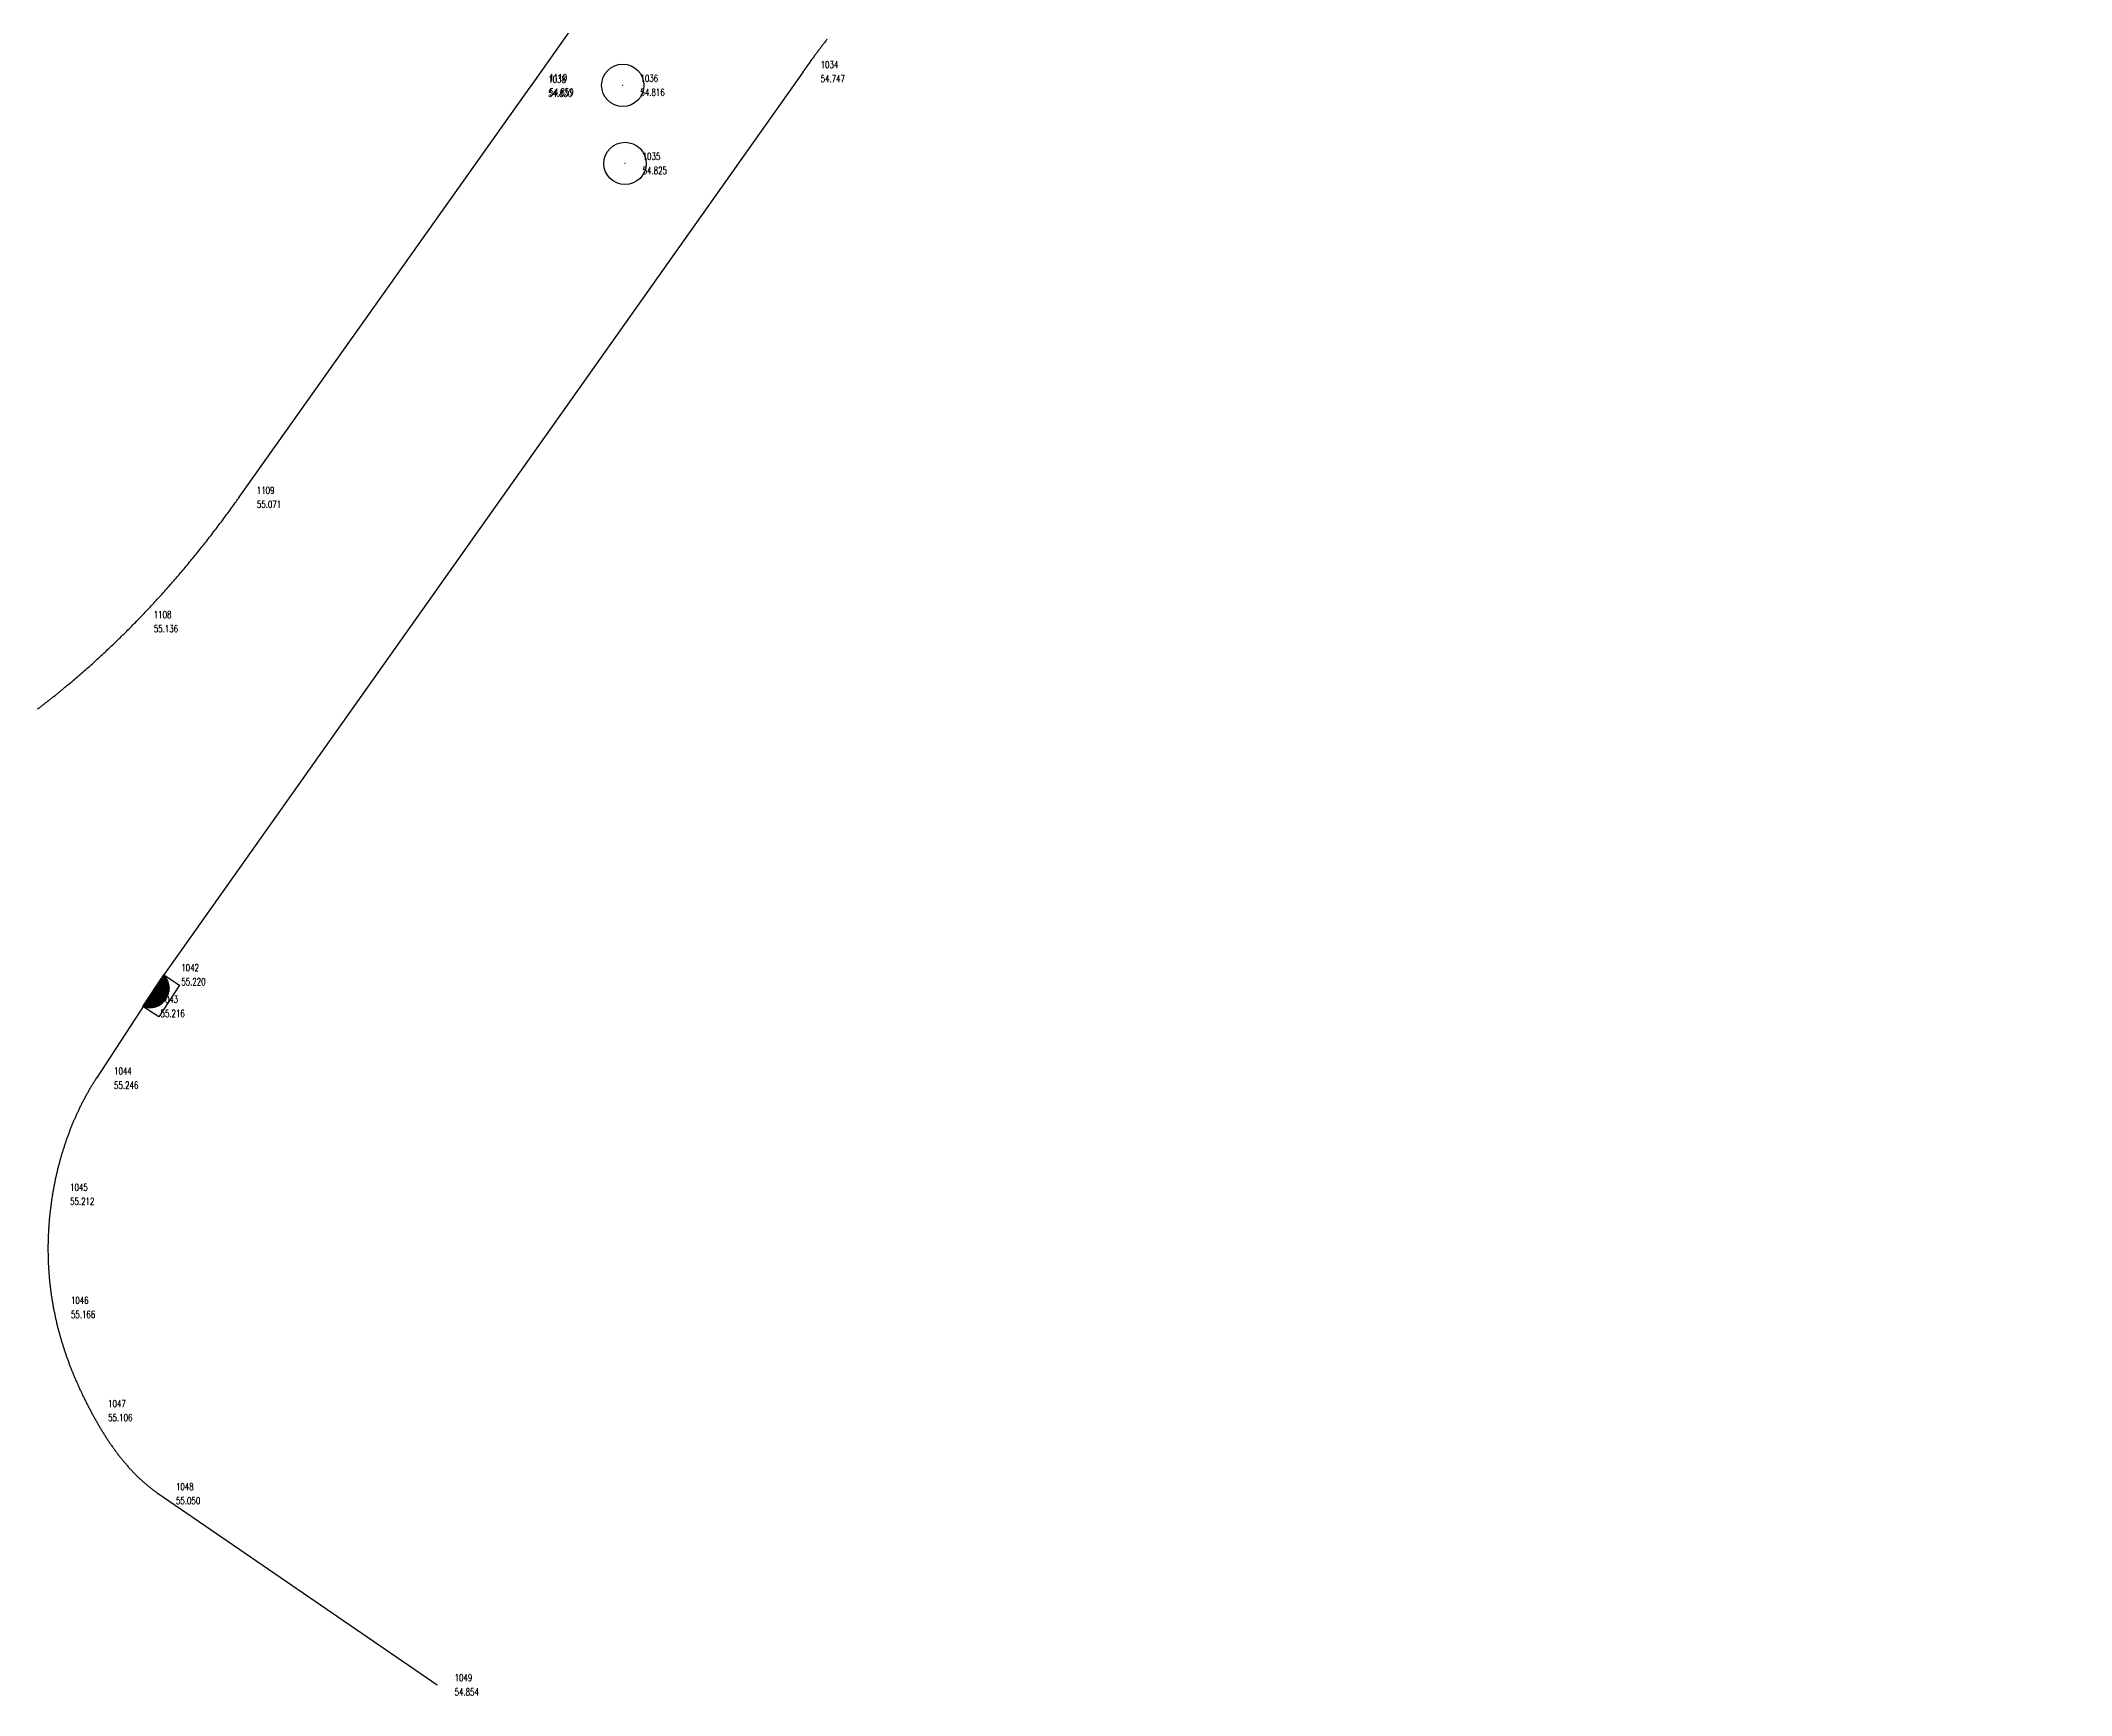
# Model space of a CAD drawing. Header units: millimetres. Extents: x 1351068 to 1351192, y 6240236 to 6240474.
# Drawn here: x 1351152.9 to 1351181.68, y 6240337.6 to 6240361.05 of the extents above; entities that cross this region are included whole.
import ezdxf
from ezdxf.enums import TextEntityAlignment as Align

# ---------------------------------------------------------------- set-up
doc = ezdxf.new("R2010")
doc.units = ezdxf.units.MM
for name, color, linetype, lineweight in [('0_Bordure', 7, 'Continuous', 30), ('0_EPLUS', 140, 'Continuous', 30), ('0_EUS', 23, 'Continuous', 30), ('CALQUE_PTTOPO_ALT', 7, 'Continuous', 0), ('CALQUE_PTTOPO_MAT', 7, 'Continuous', 0), ('PTTOPO', 7, 'Continuous', 0)]:
    doc.layers.add(name, color=color, linetype=linetype, lineweight=lineweight)
doc.styles.add('Style-STANDARD', font='STANDARD.shx')

# ---------------------------------------------------------------- blocks, each defined once
blk = doc.blocks.new('PTTOPO')
at = {"layer": 'PTTOPO'}
blk.add_point((0, 0), dxfattribs=at)
at = {"layer": 'CALQUE_PTTOPO_ALT', "style": 'Style-STANDARD', "width": 0.8}
blk.add_attdef('ALT', text='', height=0.1, dxfattribs=at).set_placement((0.25, -0.1), align=Align.MIDDLE_LEFT)
at = {"layer": 'CALQUE_PTTOPO_MAT', "style": 'Style-STANDARD', "width": 0.8}
blk.add_attdef('MAT', text='', height=0.1, dxfattribs=at).set_placement((0.25, 0.1), align=Align.MIDDLE_LEFT)
blk = doc.blocks.new('U014')
at = {"color": 0}
blk.add_line((0, 0), (0, 0), dxfattribs=at)
blk.add_circle((0, 0), 0.3, dxfattribs=at)
blk = doc.blocks.new('W006')
at = {"color": 0}
for p, q in [((-0.295624, 0.017132), (-0.084632, 0.228124)), ((-0.290306, 0), (-0.055323, 0.234982)), ((-0.28342, 0.051787), (-0.119287, 0.21592)), ((-0.267855, 0), (-0.029249, 0.238606)), ((-0.258277, 0.09938), (-0.16688, 0.190777)), ((-0.245405, 0), (-0.005453, 0.239952)), ((-0.222954, 0), (0.016598, 0.239552)), ((-0.200503, 0), (0.037234, 0.237737)), ((-0.178053, 0), (0.056679, 0.234731)), ((-0.155602, 0), (0.075089, 0.230691)), ((-0.133151, 0), (0.092581, 0.225732)), ((-0.110701, 0), (0.109241, 0.219942)), ((-0.08825, 0), (0.125136, 0.213386)), ((-0.065799, 0), (0.140319, 0.206118)), ((-0.043349, 0), (0.154828, 0.198177)), ((-0.020898, 0), (0.168697, 0.189595)), ((0.001552, 0), (0.181947, 0.180394)), ((0.024003, 0), (0.194597, 0.170593)), ((0.046454, 0), (0.206657, 0.160204)), ((0.068904, 0), (0.218136, 0.149232)), ((0.091355, 0), (0.229035, 0.13768)), ((0.113806, 0), (0.239352, 0.125546)), ((0.136256, 0), (0.249079, 0.112822)), ((0.158707, 0), (0.258203, 0.099496)), ((0.181158, 0), (0.266706, 0.085549)), ((0.203608, 0), (0.274565, 0.070957)), ((0.226059, 0), (0.281746, 0.055688)), ((0.24851, 0), (0.288209, 0.0397)), ((0.27096, 0), (0.2939, 0.022939)), ((0.293411, 0), (0.298749, 0.005338))]:
    blk.add_line(p, q, dxfattribs=at)
blk.add_lwpolyline([(-0.3, 0.3), (0.3, 0.3), (0.3, 0), (-0.3, 0)], close=True, dxfattribs=at)
blk.add_arc((0, -0.0675), 0.3075, 12.680383, 167.319617, dxfattribs=at)

msp = doc.modelspace()

# ---------------------------------------------------------------- linework, layer by layer
at = {"layer": '0_Bordure', "elevation": 52.925, "flags": 128}
msp.add_lwpolyline([(1351181.679, 6240391.48), (1351160.612, 6240361.494), (1351159.845, 6240360.405)], dxfattribs=at)
at = {"layer": '0_Bordure', "flags": 128}
for points, elevation in [([(1351164.046, 6240361.074, 0.001261), (1351164.015, 6240361.034, 0.001216), (1351163.984, 6240360.994, 0.001171), (1351163.953, 6240360.953, 0.001127), (1351163.923, 6240360.912, 0.001083), (1351163.892, 6240360.872, 0.00104), (1351163.862, 6240360.831, 0.00195), (1351163.802, 6240360.75, 0.001779), (1351163.753, 6240360.681, 0.002873), (1351163.705, 6240360.613), (1351154.645, 6240347.815), (1351153.692, 6240346.35, 0.003316), (1351153.665, 6240346.308, 0.003288), (1351153.639, 6240346.266, 0.003261), (1351153.613, 6240346.223, 0.003234), (1351153.588, 6240346.18, 0.003208), (1351153.563, 6240346.136, 0.003182), (1351153.539, 6240346.092, 0.003156), (1351153.515, 6240346.048, 0.00313), (1351153.492, 6240346.004, 0.003105), (1351153.469, 6240345.959, 0.003081), (1351153.447, 6240345.914, 0.003057), (1351153.426, 6240345.868, 0.003033), (1351153.405, 6240345.823, 0.00301), (1351153.384, 6240345.777, 0.002987), (1351153.364, 6240345.73, 0.002965), (1351153.345, 6240345.684, 0.002944), (1351153.326, 6240345.637, 0.002923), (1351153.308, 6240345.59, 0.002902), (1351153.29, 6240345.543, 0.002883), (1351153.273, 6240345.496, 0.002863), (1351153.256, 6240345.448, 0.002845), (1351153.24, 6240345.4, 0.002827), (1351153.225, 6240345.352, 0.002809), (1351153.21, 6240345.304, 0.002792), (1351153.195, 6240345.256, 0.002776), (1351153.181, 6240345.207, 0.002761), (1351153.168, 6240345.159, 0.002746), (1351153.155, 6240345.11, 0.002732), (1351153.142, 6240345.061, 0.002718), (1351153.131, 6240345.011, 0.002705), (1351153.119, 6240344.962, 0.002693), (1351153.109, 6240344.913, 0.002682), (1351153.098, 6240344.863, 0.002671), (1351153.089, 6240344.814, 0.002661), (1351153.08, 6240344.764, 0.002651), (1351153.071, 6240344.714, 0.002645), (1351153.063, 6240344.664, 0.002646), (1351153.055, 6240344.614, 0.002646), (1351153.048, 6240344.564, 0.002648), (1351153.042, 6240344.514, 0.002649), (1351153.036, 6240344.464, 0.002651), (1351153.03, 6240344.414, 0.002654), (1351153.025, 6240344.364, 0.002657), (1351153.021, 6240344.313, 0.00266), (1351153.017, 6240344.263, 0.002664), (1351153.014, 6240344.213, 0.002668), (1351153.011, 6240344.163, 0.002673), (1351153.009, 6240344.112, 0.002677), (1351153.007, 6240344.062, 0.002683), (1351153.006, 6240344.012, 0.002689), (1351153.005, 6240343.961, 0.002695), (1351153.005, 6240343.911, 0.002701), (1351153.006, 6240343.861, 0.002708), (1351153.007, 6240343.811, 0.002715), (1351153.008, 6240343.76, 0.002723), (1351153.01, 6240343.71, 0.002731), (1351153.013, 6240343.66, 0.00274), (1351153.016, 6240343.61, 0.002748), (1351153.02, 6240343.56, 0.002758), (1351153.024, 6240343.51, 0.002767), (1351153.029, 6240343.46, 0.002777), (1351153.035, 6240343.411, 0.002787), (1351153.04, 6240343.361, 0.002798), (1351153.047, 6240343.311, 0.002809), (1351153.054, 6240343.262, 0.00282), (1351153.062, 6240343.212, 0.002832), (1351153.07, 6240343.163, 0.002844), (1351153.078, 6240343.114, 0.002848), (1351153.088, 6240343.065, 0.002824), (1351153.098, 6240343.016, 0.0028), (1351153.108, 6240342.967, 0.002776), (1351153.119, 6240342.919, 0.002751), (1351153.13, 6240342.87, 0.002725), (1351153.142, 6240342.822, 0.002699), (1351153.155, 6240342.773, 0.002673), (1351153.168, 6240342.725, 0.002647), (1351153.181, 6240342.677, 0.00262), (1351153.195, 6240342.629, 0.002593), (1351153.21, 6240342.582, 0.002566), (1351153.225, 6240342.534, 0.002538), (1351153.24, 6240342.486, 0.002511), (1351153.256, 6240342.439, 0.002483), (1351153.273, 6240342.392, 0.002455), (1351153.29, 6240342.345, 0.002427), (1351153.307, 6240342.298, 0.002399), (1351153.325, 6240342.251, 0.002371), (1351153.344, 6240342.204, 0.002343), (1351153.363, 6240342.158, 0.002314), (1351153.382, 6240342.111, 0.002286), (1351153.402, 6240342.065, 0.002258), (1351153.422, 6240342.019, 0.00223), (1351153.442, 6240341.973, 0.002202), (1351153.464, 6240341.927, 0.002174), (1351153.485, 6240341.881, 0.002146), (1351153.507, 6240341.835, 0.002119), (1351153.529, 6240341.79, 0.002091), (1351153.552, 6240341.745, 0.002064), (1351153.575, 6240341.699, 0.002036), (1351153.599, 6240341.654, 0.002031), (1351153.623, 6240341.609, 0.002136), (1351153.647, 6240341.564, 0.002248), (1351153.672, 6240341.52, 0.002362), (1351153.697, 6240341.475, 0.002477), (1351153.722, 6240341.431, 0.002595), (1351153.748, 6240341.387, 0.002714), (1351153.775, 6240341.344, 0.002836), (1351153.802, 6240341.3, 0.00296), (1351153.829, 6240341.257, 0.003087), (1351153.857, 6240341.215, 0.003215), (1351153.886, 6240341.173, 0.003347), (1351153.915, 6240341.131, 0.00348), (1351153.944, 6240341.09, 0.003616), (1351153.974, 6240341.049, 0.003754), (1351154.005, 6240341.008, 0.003894), (1351154.036, 6240340.969, 0.004037), (1351154.068, 6240340.929, 0.004181), (1351154.1, 6240340.891, 0.004327), (1351154.133, 6240340.853, 0.004474), (1351154.166, 6240340.815, 0.004622), (1351154.2, 6240340.779, 0.004771), (1351154.235, 6240340.743, 0.00492), (1351154.271, 6240340.707, 0.00507), (1351154.307, 6240340.673, 0.005218), (1351154.343, 6240340.639, 0.005366), (1351154.381, 6240340.606, 0.005511), (1351154.419, 6240340.574, 0.005654), (1351154.458, 6240340.543, 0.005794), (1351154.498, 6240340.512, 0.00593), (1351154.515, 6240340.499, 0.00518), (1351154.553, 6240340.472), (1351154.569, 6240340.461), (1351158.518, 6240337.752)], 52.525), ([(1351152.858, 6240351.58, 0.001024), (1351152.898, 6240351.611, 0.001021), (1351152.938, 6240351.641, 0.001019), (1351152.977, 6240351.672, 0.001016), (1351153.017, 6240351.703, 0.001014), (1351153.056, 6240351.734, 0.001011), (1351153.095, 6240351.765, 0.001009), (1351153.134, 6240351.797, 0.001006), (1351153.173, 6240351.828, 0.001004), (1351153.212, 6240351.86, 0.001002), (1351153.25, 6240351.892, 0.001996), (1351153.327, 6240351.956, 0.001987), (1351153.404, 6240352.021, 0.001978), (1351153.48, 6240352.087, 0.001969), (1351153.555, 6240352.153, 0.00196), (1351153.63, 6240352.219, 0.001952), (1351153.704, 6240352.287, 0.001943), (1351153.778, 6240352.354, 0.001935), (1351153.851, 6240352.423, 0.001927), (1351153.924, 6240352.492, 0.001918), (1351153.996, 6240352.561, 0.001911), (1351154.067, 6240352.631, 0.001903), (1351154.139, 6240352.702, 0.001895), (1351154.209, 6240352.773, 0.001888), (1351154.279, 6240352.845, 0.001873), (1351154.349, 6240352.917, 0.001856), (1351154.417, 6240352.989, 0.001839), (1351154.486, 6240353.063, 0.001823), (1351154.554, 6240353.136, 0.001806), (1351154.621, 6240353.21, 0.00179), (1351154.688, 6240353.285, 0.001773), (1351154.754, 6240353.36, 0.001757), (1351154.82, 6240353.436, 0.001741), (1351154.885, 6240353.512, 0.001725), (1351154.949, 6240353.588, 0.001709), (1351155.013, 6240353.665, 0.001693), (1351155.077, 6240353.742, 0.001677), (1351155.14, 6240353.82, 0.001661), (1351155.203, 6240353.898, 0.001646), (1351155.265, 6240353.977, 0.00163), (1351155.326, 6240354.056, 0.001615), (1351155.387, 6240354.135, 0.0016), (1351155.447, 6240354.215, 0.001585), (1351155.507, 6240354.295, 0.00157), (1351155.567, 6240354.376, 0.001555), (1351155.626, 6240354.457, 0.00154), (1351155.67, 6240354.519, 0.002362), (1351155.715, 6240354.582), (1351159.861, 6240360.427)], 55.75)]:
    msp.add_lwpolyline(points, format="xyb", dxfattribs=dict(at, elevation=elevation))

# ---------------------------------------------------------------- block references
at = {"layer": '0_EPLUS', "xscale": 0.8947738644857501, "yscale": 0.8947738644857501, "rotation": 236.6504944133809}
msp.add_blockref('W006', (1351154.498, 6240347.59, 55.22), dxfattribs=at)
at = {"layer": '0_EUS'}
for p in [(1351161.151, 6240360.42, 54.816), (1351161.183, 6240359.313, 54.825)]:
    msp.add_blockref('U014', p, dxfattribs=at)
at = {"layer": 'PTTOPO'}
for p, values in [((1351159.845, 6240360.405, 54.833), {'ALT': '54.833', 'MAT': '1038'}), ((1351159.861, 6240360.427, 54.859), {'ALT': '54.859', 'MAT': '1110'}), ((1351161.151, 6240360.42, 54.816), {'ALT': '54.816', 'MAT': '1036'}), ((1351163.705, 6240360.613, 54.747), {'ALT': '54.747', 'MAT': '1034'}), ((1351161.183, 6240359.313, 54.825), {'ALT': '54.825', 'MAT': '1035'}), ((1351155.715, 6240354.582, 55.071), {'ALT': '55.071', 'MAT': '1109'}), ((1351154.255, 6240352.82, 55.136), {'ALT': '55.136', 'MAT': '1108'}), ((1351154.645, 6240347.815, 55.22), {'ALT': '55.220', 'MAT': '1042'}), ((1351154.35, 6240347.366, 55.216), {'ALT': '55.216', 'MAT': '1043'}), ((1351153.692, 6240346.35, 55.246), {'ALT': '55.246', 'MAT': '1044'}), ((1351153.069, 6240344.703, 55.212), {'ALT': '55.212', 'MAT': '1045'}), ((1351153.081, 6240343.1, 55.166), {'ALT': '55.166', 'MAT': '1046'}), ((1351153.608, 6240341.637, 55.106), {'ALT': '55.106', 'MAT': '1047'}), ((1351154.569, 6240340.461, 55.05), {'ALT': '55.050', 'MAT': '1048'}), ((1351158.518, 6240337.752, 54.854), {'ALT': '54.854', 'MAT': '1049'})]:
    msp.add_blockref('PTTOPO', p, dxfattribs=at).add_auto_attribs(values)

doc.saveas('drawing.dxf')
